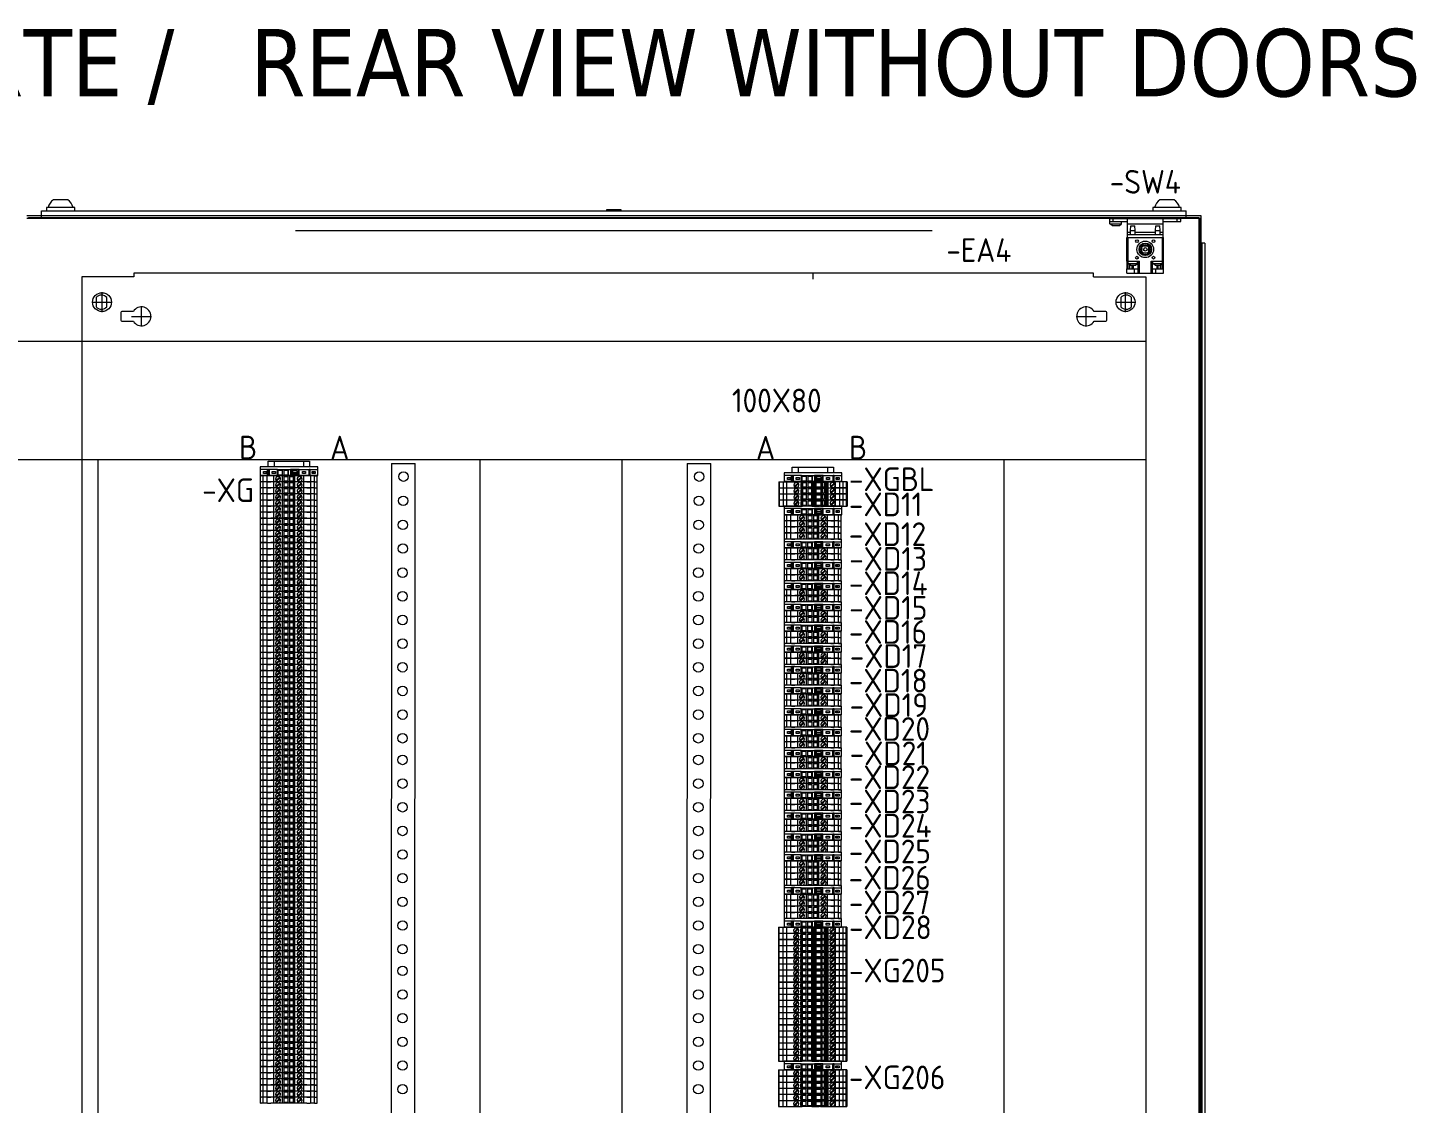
# Model space of a CAD drawing. Header units: millimetres. Extents: x 1880 to 4113, y 771 to 2990.
# Drawn here: x 2939 to 4113, y 2081 to 2990 of the extents above; entities that cross this region are included whole.
import ezdxf
from ezdxf.enums import TextEntityAlignment as Align

# ---------------------------------------------------------------- set-up
doc = ezdxf.new("R2010")
doc.units = ezdxf.units.MM
doc.layers.add('! NO PLOT !', color=7, linetype='Continuous', true_color=0xff75dd, plot=False)
doc.layers.add('000-PI-Oprema', color=30, linetype='Continuous', lineweight=5)
doc.layers.add('0_1', color=7, linetype='Continuous', lineweight=0)
for name, color, linetype in [('000-PI-ORMAR', 2, 'Continuous'), ('000-PI_TEXT', 7, 'Continuous'), ('002-PI-Kabelska kanalica', 150, 'Continuous'), ('004-PI-DIN Šina', 3, 'Continuous')]:
    doc.layers.add(name, color=color, linetype=linetype)
doc.styles.add('PI0', font='isocpeur.ttf', dxfattribs={"width": 0.9})
doc.styles.add('Tahoma', font='tahoma.ttf')

# ---------------------------------------------------------------- blocks, each defined once
blk = doc.blocks.new('montazna 2000x1000')
at = {"layer": '! NO PLOT !', "color": 0, "linetype": 'ByBlock', "lineweight": 0}
for p, q in [((8.6, 1868.5), (25.4, 1868.5)), ((12, 1872.5), (12, 1864.5)), ((17, 1860.1), (17, 1876.9)), ((21, 1864.5), (21, 1872.5)), ((873.6, 1868.5), (890.4, 1868.5)), ((878, 1872.5), (878, 1864.5)), ((882, 1860.1), (882, 1876.9)), ((887, 1864.5), (887, 1872.5)), ((32.8, 1859.7), (32.8, 1853.3)), ((43.5, 1860.7), (33.8, 1860.7)), ((41.9, 1856.5), (58.7, 1856.5)), ((50.3, 1848.1), (50.3, 1864.9)), ((840.3, 1856.5), (857.1, 1856.5)), ((848.7, 1848.1), (848.7, 1864.9)), ((865.2, 1860.7), (855.5, 1860.7)), ((866.2, 1853.3), (866.2, 1859.7)), ((33.8, 1852.3), (43.5, 1852.3)), ((855.5, 1852.3), (865.2, 1852.3)), ((32.8, 36.7), (32.8, 30.3)), ((43.5, 37.7), (33.8, 37.7)), ((50.3, 25.1), (50.3, 41.9)), ((848.7, 25.1), (848.7, 41.9)), ((865.2, 37.7), (855.5, 37.7)), ((866.2, 30.3), (866.2, 36.7)), ((12, 25.5), (12, 17.5)), ((17, 13.1), (17, 29.9)), ((21, 17.5), (21, 25.5)), ((33.8, 29.3), (43.5, 29.3)), ((41.9, 33.5), (58.7, 33.5)), ((840.3, 33.5), (857.1, 33.5)), ((855.5, 29.3), (865.2, 29.3)), ((878, 25.5), (878, 17.5)), ((882, 13.1), (882, 29.9)), ((887, 17.5), (887, 25.5)), ((8.6, 21.5), (25.4, 21.5)), ((873.6, 21.5), (890.4, 21.5))]:
    blk.add_line(p, q, dxfattribs=at)
for centre in [(17, 1868.5), (882, 1868.5), (17, 21.5), (882, 21.5)]:
    blk.add_circle(centre, 8, dxfattribs=at)
for centre, radius, start, end in [((16.5, 1868.5), 6, 41.4096, 138.5904), ((882.5, 1868.5), 6, 41.4096, 138.5904), ((16.5, 1868.5), 6, 221.4096, 318.5904), ((33.8, 1859.7), 1, 90, 180), ((50.3, 1856.5), 8, 211.6682, 148.3318), ((848.7, 1856.5), 8, 31.6682, 328.3318), ((865.2, 1859.7), 1, 0, 90), ((882.5, 1868.5), 6, 221.4096, 318.5904), ((33.8, 1853.3), 1, 180, 270), ((865.2, 1853.3), 1, 270, 0), ((33.8, 36.7), 1, 90, 180), ((50.3, 33.5), 8, 211.6682, 148.3318), ((848.7, 33.5), 8, 31.6682, 328.3318), ((865.2, 36.7), 1, 0, 90), ((16.5, 21.5), 6, 41.4096, 138.5904), ((33.8, 30.3), 1, 180, 270), ((865.2, 30.3), 1, 270, 0), ((882.5, 21.5), 6, 41.4096, 138.5904), ((16.5, 21.5), 6, 221.4096, 318.5904), ((882.5, 21.5), 6, 221.4096, 318.5904)]:
    blk.add_arc(centre, radius, start, end, dxfattribs=at)
at = {"layer": '000-PI-ORMAR', "color": 0, "linetype": 'ByBlock', "lineweight": 0}
for p, q in [((44, 1890), (0, 1890)), ((0, 1890), (0, 0)), ((44, 1893), (44, 1890)), ((855, 1893), (44, 1893)), ((855, 1890), (855, 1893)), ((855, 1890), (899, 1890)), ((899, 1890), (899, 0)), ((0, 0), (44, 0)), ((44, 0), (44, -3)), ((899, 0), (855, 0)), ((855, -3), (855, 0)), ((855, -3), (44, -3))]:
    blk.add_line(p, q, dxfattribs=at)
blk = doc.blocks.new('*U16')
at = {"layer": '002-PI-Kabelska kanalica', "color": 0, "linetype": 'ByBlock', "lineweight": 0}
for p, q in [((-20, 1331), (100, 1331)), ((-20, -100), (-20, 1331)), ((100, -100), (100, 1331)), ((-20, -100), (100, -100))]:
    blk.add_line(p, q, dxfattribs=at)
blk = doc.blocks.new('LL49 W 100-230V')
at = {"layer": '000-PI-Oprema', "color": 0, "linetype": 'ByBlock', "lineweight": 0, "ltscale": 0.25}
for p, q in [((45476.7, 36851.4), (46014.7, 36851.4)), ((46014.7, 36815.4), (45476.7, 36815.4))]:
    blk.add_line(p, q, dxfattribs=at)
blk = doc.blocks.new('*U17')
at = {"layer": '002-PI-Kabelska kanalica', "color": 0, "linetype": 'ByBlock', "lineweight": 0}
for p, q in [((-20, 1671), (80, 1671)), ((-20, -100), (-20, 1671)), ((80, -100), (80, 1671))]:
    blk.add_line(p, q, dxfattribs=at)
blk = doc.blocks.new('sklopka_vrata_8MF1000-2VL')
at = {"layer": '000-PI-Oprema', "color": 0, "linetype": 'ByBlock', "lineweight": 0}
for p, q in [((-30, 0), (30, 0)), ((-30, -4.5), (-30, 0)), ((-27, -2.5), (-27, 0)), ((-15, -16), (-15, 0)), ((15, -16), (15, 0)), ((27, -2.5), (27, 0)), ((30, -2.5), (30, 0)), ((-30, -2.5), (-27, -2.5)), ((-28.1, -5.75), (-30, -4.5)), ((-30, -4.5), (-20, -4.5)), ((-28.1, -5.75), (-21.9, -5.75)), ((-27, -2.5), (-15, -2.5)), ((-21.9, -5.75), (-20, -4.5)), ((-20, -4.5), (-20, -2.5)), ((-15, -4.5), (15, -4.5)), ((-15, -11.5), (-12.499996, -11.5)), ((-12.5, -10), (-12.2, -6)), ((-12.5, -10), (-8.5, -10)), ((-12.5, -13.499994), (-12.5, -10)), ((-12.2, -6), (-8.8, -6)), ((-8.5, -10), (-8.8, -6)), ((-8.5, -13.499994), (-8.5, -10)), ((-8.499996, -11.5), (8.500004, -11.5)), ((8.5, -10), (8.8, -6)), ((8.5, -10), (12.5, -10)), ((8.5, -13.499994), (8.5, -10)), ((8.8, -6), (12.2, -6)), ((12.5, -10), (12.2, -6)), ((12.5, -13.499994), (12.5, -10)), ((12.500004, -11.5), (15, -11.5)), ((15, -2.5), (30, -2.5)), ((-15.5, -16), (15.5, -16)), ((-15.5, -36), (-15.5, -16)), ((-15, -13.5), (15, -13.5)), ((-14.5, -38), (-14.5, -16)), ((-1.802776, -23), (1.802776, -23)), ((14.5, -38), (14.5, -16)), ((15.5, -36), (15.5, -16)), ((-3, -27.802775), (-3, -24.197225)), ((-1.802776, -29), (1.802776, -29)), ((3, -27.802775), (3, -24.197225)), ((-15.5, -36), (-5, -36)), ((-15.49, -42.49), (-8.99, -42.49)), ((-15.49, -45.99), (-15.49, -42.49)), ((-15.49, -45.99), (-8.99, -45.99)), ((-15.400001, -42.49), (-15.400001, -36)), ((-15.4, -46), (-15.4, -45.99)), ((-15.4, -46), (-5.999961, -46)), ((-12.6, -39.25), (-14.5, -38)), ((-14.5, -38), (-6.5, -38)), ((-14.400001, -42.49), (-14.400001, -38.065784)), ((-12.936492, -42.49), (-12.936492, -39.02862)), ((-12.6, -39.25), (-8.4, -39.25)), ((-11.000001, -42.49), (-11.000001, -39.249996)), ((-10.000001, -42.49), (-10.000001, -39.249996)), ((-8.99, -42.49), (-6.029656, -42.49)), ((-8.99, -45.99), (-8.99, -42.49)), ((-8.99, -45.99), (-6.000001, -45.99)), ((-8.4, -39.25), (-6.5, -38)), ((-6.5, -38), (-6.5, -36)), ((-6.029656, -42.5), (-6.029656, -42.49)), ((-6.029656, -42.5), (-6, -42.5)), ((-6, -46), (-6, -36)), ((-6, -46), (-5, -46)), ((-5, -46), (-5, -36)), ((-5, -46), (5, -46)), ((5, -36), (14.5, -36)), ((5, -46), (5, -36)), ((5, -46), (6, -46)), ((6, -46), (6, -36)), ((6, -42.5), (6.029654, -42.5)), ((6, -45.99), (15.49, -45.99)), ((6.00004, -46), (15.4, -46)), ((6.029654, -42.49), (15.49, -42.49)), ((6.029654, -42.5), (6.029654, -42.49)), ((6.5, -38), (6.5, -36)), ((8.4, -39.25), (6.5, -38)), ((6.5, -38), (14.5, -38)), ((8.4, -39.25), (12.6, -39.25)), ((8.85, -36), (13.15, -36)), ((8.99, -45.99), (8.99, -42.49)), ((10, -42.49), (10, -39.249996)), ((11, -42.49), (11, -39.249996)), ((12.6, -39.25), (14.5, -38)), ((12.936492, -42.49), (12.936492, -39.028624)), ((14.4, -42.49), (14.4, -38.065788)), ((14.5, -36), (15.5, -36)), ((15.4, -42.49), (15.4, -36)), ((15.4, -46), (15.4, -45.99)), ((15.49, -45.99), (15.49, -42.49))]:
    blk.add_line(p, q, dxfattribs=at)
for centre, radius in [((-7, -19), 1.15), ((0, -26), 7), ((0, -26), 5.3), ((0, -26), 5.1), ((0, -26), 4.8), ((0, -26), 4.679181), ((0, -26), 3.579607), ((7, -19), 1.15), ((-7, -33), 1.15), ((0, -26), 1.499969), ((7, -33), 1.15)]:
    blk.add_circle(centre, radius, dxfattribs=at)
for radius, start, end in [(3.5, 121.002719, 148.997284), (3.100426, 90, 104.622596), (3.100426, 75.377404, 90), (3.5, 31.002716, 58.997281), (3.100426, 165.377152, 194.622848), (3.5, 211.002716, 238.997281), (3.100426, 255.377156, 284.622844), (3.5, 301.002719, 328.997284), (3.100426, 345.377406, 14.622594)]:
    blk.add_arc((0, -26), radius, start, end, dxfattribs=at)
blk = doc.blocks.new('*U32')
at = {"color": 0, "linetype": 'ByBlock', "lineweight": 0, "ltscale": 0.25}
blk.add_lwpolyline([(-24.3, 0), (-24.3, -7.3), (24.3, -7.3), (24.3, 0), (-24.3, 0)], dxfattribs=at)
at = {"layer": '000-PI-Oprema', "color": 0, "linetype": 'ByBlock', "lineweight": 0}
for p, q in [((24.3, 0), (-24.3, 0)), ((24.3, -7.3), (24.3, 0)), ((-24.3, 0), (-24.3, -7.3)), ((-18, -2.2), (-24.3, -2.2)), ((-21.4, -5.6), (-21.4, -3.9)), ((-21.4, -3.9), (-18.5, -3.9)), ((-18.5, -5.6), (-21.4, -5.6)), ((-19, -4.6), (-19.1, -4.6)), ((-19.1, -5), (-19.1, -4.6)), ((-19, -5), (-19.1, -5)), ((-19, -4.6), (-19, -5)), ((-19, -4.6), (-18.5, -4.6)), ((-19, -5), (-18.5, -5)), ((-18.5, -3.9), (-18.5, -4.6)), ((-18.5, -4.6), (-18.5, -5)), ((-18.5, -5), (-18.5, -5.6)), ((-18, -7.3), (-18, -2.2)), ((-17.1, -2.2), (-18, -2.2)), ((-17.1, -7.3), (-18, -7.3)), ((-17.1, -7.3), (-17.1, -2.2)), ((-17, -2.2), (-17.1, -2.2)), ((-17, -7.3), (-17.1, -7.3)), ((-17, -2.2), (-17, -7.3)), ((-16.7, -2.2), (-17, -2.2)), ((-16.7, -7.3), (-17, -7.3)), ((-16.7, -2.2), (-16.7, -7.3)), ((-9.7, -2.2), (-16.7, -2.2)), ((-14.1, -3.9), (-11.4, -3.9)), ((-14.1, -5.6), (-14.1, -3.9)), ((-11.4, -5.6), (-14.1, -5.6)), ((-11.4, -3.9), (-11.4, -5.6)), ((-9.7, -2.2), (-9, -2.2)), ((-9.7, -7.3), (-9.7, -2.2)), ((-9.7, -7.3), (-9, -7.3)), ((-9, -2.8), (-9, -2.2)), ((-9, -2.2), (-1, -2.2)), ((-9, -6.8), (-9, -2.8)), ((-9, -2.8), (-5.8, -2.8)), ((-5.8, -6.8), (-9, -6.8)), ((-9, -7.3), (-9, -6.8)), ((-5.8, -2.8), (-5.8, -6.8)), ((-4.1, -2.8), (-1, -2.8)), ((-4.1, -6.8), (-4.1, -2.8)), ((-1, -6.8), (-4.1, -6.8)), ((-1, -2.2), (-1, -2.8)), ((-1, -2.2), (-0.3, -2.2)), ((-1, -2.8), (-1, -6.8)), ((-1, -6.8), (-1, -7.3)), ((-0.3, -2.2), (1.4, -2.2)), ((-0.3, -7.3), (-0.3, -2.2)), ((2.3, -2.2), (1.4, -2.2)), ((1.4, -2.2), (1.4, -7.3)), ((7.7, -2.2), (2.3, -2.2)), ((2.3, -2.2), (2.3, -7.3)), ((3.2, -3), (6.7, -3)), ((3.2, -4.6), (3.2, -3)), ((3.2, -4.6), (6.7, -4.6)), ((3.2, -5), (3.2, -4.6)), ((3.2, -5), (6.7, -5)), ((3.2, -6.5), (3.2, -5)), ((6.7, -6.5), (3.2, -6.5)), ((6.7, -3), (6.7, -4.6)), ((6.7, -4.6), (6.7, -5)), ((6.7, -5), (6.7, -6.5)), ((7.7, -2.2), (7.7, -7.3)), ((8.5, -2.2), (7.7, -2.2)), ((8.5, -7.3), (8.5, -2.2)), ((8.5, -2.2), (16.7, -2.2)), ((11.4, -3.9), (14.1, -3.9)), ((11.4, -5.6), (11.4, -3.9)), ((14.1, -5.6), (11.4, -5.6)), ((14.1, -3.9), (14.1, -5.6)), ((16.7, -2.2), (16.7, -7.3)), ((16.7, -2.2), (17, -2.2)), ((17, -7.3), (17, -2.2)), ((17, -2.2), (17.1, -2.2)), ((18, -2.2), (17.1, -2.2)), ((17.1, -7.3), (17.1, -2.2)), ((18, -2.2), (24.3, -2.2)), ((18, -7.3), (18, -2.2)), ((19.5, -4.6), (19.5, -3.9)), ((19.5, -3.9), (22.2, -3.9)), ((19.5, -5), (19.5, -4.6)), ((19.5, -4.6), (19.9, -4.6)), ((19.5, -5), (19.9, -5)), ((19.5, -5.6), (19.5, -5)), ((22.2, -5.6), (19.5, -5.6)), ((19.9, -4.6), (19.9, -5)), ((20.6, -4.6), (19.9, -4.6)), ((20.6, -5), (19.9, -5)), ((20.6, -4.6), (20.6, -5)), ((22.2, -3.9), (22.2, -5.6))]:
    blk.add_line(p, q, dxfattribs=at)
at = {"layer": '000-PI-Oprema', "color": 0, "linetype": 'ByBlock', "lineweight": 0, "ltscale": 0.25}
blk.add_line((24.3, -7.3), (-24.3, -7.3), dxfattribs=at)
blk = doc.blocks.new('UT 2.5 - 3044076')
at = {"layer": '000-PI-ORMAR', "color": 0, "linetype": 'ByBlock', "lineweight": 0}
for p, q in [((51211.6, 37560.6), (51211.6, 37562.8)), ((51211.6, 37562.8), (51211.6, 37562.8)), ((51216.7, 37562.8), (51211.6, 37562.8)), ((51211.6, 37560.6), (51211.6, 37559)), ((51211.6, 37560.6), (51211.6, 37560.6)), ((51216.7, 37560.6), (51211.6, 37560.6)), ((51211.6, 37559), (51211.6, 37556.9)), ((51216.7, 37562.8), (51216.7, 37562.8)), ((51216.7, 37560.6), (51216.7, 37562.8)), ((51216.7, 37560.6), (51216.7, 37560.6)), ((51216.7, 37560.6), (51216.7, 37559)), ((51216.7, 37559), (51216.7, 37556.9)), ((51211.6, 37558.6), (51211.6, 37558.6)), ((51216.7, 37557.3), (51211.6, 37557.3)), ((51211.6, 37556.9), (51211.6, 37556.5)), ((51211.6, 37556.5), (51211.6, 37554)), ((51211.6, 37556.3), (51211.6, 37556.3)), ((51211.6, 37554), (51211.6, 37551.4)), ((51211.6, 37553.7), (51211.6, 37553.7)), ((51211.6, 37551.4), (51211.6, 37544)), ((51216.7, 37551.4), (51211.6, 37551.4)), ((51211.6, 37548.6), (51211.6, 37548.6)), ((51212.7, 37549.2), (51212.7, 37549.2)), ((51212.7, 37549.2), (51215.7, 37546.2)), ((51216.2, 37546.7), (51213.2, 37549.7)), ((51213.2, 37549.7), (51213.2, 37549.7)), ((51216.4, 37549), (51216.4, 37549)), ((51216.4, 37546.9), (51216.4, 37549)), ((51216.7, 37558.6), (51216.7, 37558.6)), ((51216.7, 37556.5), (51216.7, 37556.9)), ((51216.7, 37554), (51216.7, 37556.5)), ((51216.7, 37556.3), (51216.7, 37556.3)), ((51216.7, 37554.8), (51216.7, 37554.8)), ((51216.7, 37554), (51216.7, 37551.4)), ((51216.7, 37553.7), (51216.7, 37553.7)), ((51216.7, 37551.4), (51216.7, 37544)), ((51216.7, 37548.6), (51216.7, 37548.6)), ((51211.6, 37544), (51211.6, 37542.8)), ((51216.7, 37544), (51211.6, 37544)), ((51211.6, 37542.8), (51211.6, 37534.8)), ((51211.6, 37542.8), (51211.6, 37542.8)), ((51216.7, 37542.8), (51211.6, 37542.8)), ((51212.2, 37539.7), (51212.2, 37542.8)), ((51212.2, 37542.8), (51212.2, 37542.8)), ((51216.2, 37539.7), (51212.2, 37539.7)), ((51212.2, 37539.7), (51212.2, 37539.7)), ((51212.2, 37534.8), (51212.2, 37538)), ((51212.2, 37538), (51216.2, 37538)), ((51212.2, 37538), (51212.2, 37538)), ((51213.2, 37544), (51213.2, 37544)), ((51215.8, 37544), (51213.2, 37544)), ((51215.7, 37546.2), (51215.7, 37546.2)), ((51215.8, 37544), (51215.8, 37544)), ((51216.2, 37546.7), (51216.2, 37546.7)), ((51216.2, 37542.8), (51216.2, 37539.7)), ((51216.2, 37542.8), (51216.2, 37542.8)), ((51216.2, 37539.7), (51216.2, 37539.7)), ((51216.2, 37538), (51216.2, 37534.8)), ((51216.2, 37538), (51216.2, 37538)), ((51216.4, 37546.9), (51216.4, 37546.9)), ((51216.7, 37544), (51216.7, 37542.8)), ((51216.7, 37542.8), (51216.7, 37542.8)), ((51216.7, 37542.8), (51216.7, 37534.8)), ((51211.6, 37534.8), (51211.6, 37533.6)), ((51211.6, 37534.8), (51211.6, 37534.8)), ((51216.7, 37534.8), (51211.6, 37534.8)), ((51211.6, 37533.6), (51211.6, 37526.2)), ((51216.7, 37533.6), (51211.6, 37533.6)), ((51211.6, 37526.2), (51211.6, 37523.7)), ((51216.7, 37526.2), (51211.6, 37526.2)), ((51212.2, 37534.8), (51212.2, 37534.8)), ((51212.7, 37531), (51212.7, 37531)), ((51212.7, 37531), (51215.7, 37527.9)), ((51215.8, 37533.6), (51213.2, 37533.6)), ((51213.2, 37533.6), (51213.2, 37533.6)), ((51216.2, 37528.4), (51213.2, 37531.5)), ((51213.2, 37531.5), (51213.2, 37531.5)), ((51215.7, 37527.9), (51215.7, 37527.9)), ((51215.8, 37533.6), (51215.8, 37533.6)), ((51216.2, 37534.8), (51216.2, 37534.8)), ((51216.2, 37528.4), (51216.2, 37528.4)), ((51216.4, 37530.8), (51216.4, 37530.8)), ((51216.4, 37528.6), (51216.4, 37530.8)), ((51216.4, 37528.6), (51216.4, 37528.6)), ((51216.7, 37534.8), (51216.7, 37534.8)), ((51216.7, 37534.8), (51216.7, 37533.6)), ((51216.7, 37533.6), (51216.7, 37526.2)), ((51216.7, 37526.2), (51216.7, 37523.7)), ((51211.6, 37523.7), (51211.6, 37521.1)), ((51211.6, 37522.5), (51211.6, 37522.5)), ((51211.6, 37521.6), (51211.6, 37521.6)), ((51211.6, 37521.1), (51211.6, 37520.8)), ((51211.6, 37520.8), (51211.6, 37518.6)), ((51216.7, 37520.4), (51211.6, 37520.4)), ((51211.6, 37519.1), (51211.6, 37519.1)), ((51211.6, 37518.6), (51211.6, 37517)), ((51211.6, 37517), (51211.6, 37515.8)), ((51211.6, 37517), (51211.6, 37517)), ((51216.7, 37517), (51211.6, 37517)), ((51211.6, 37515.8), (51211.6, 37515.5)), ((51211.6, 37515.8), (51211.6, 37515.8)), ((51211.6, 37514.8), (51211.6, 37515.5)), ((51211.6, 37514.8), (51211.6, 37514.8)), ((51216.7, 37514.8), (51211.6, 37514.8)), ((51216.7, 37521.1), (51216.7, 37523.7)), ((51216.7, 37522.8), (51216.7, 37522.8)), ((51216.7, 37522.5), (51216.7, 37522.5)), ((51216.7, 37521.6), (51216.7, 37521.6)), ((51216.7, 37520.8), (51216.7, 37521.1)), ((51216.7, 37520.8), (51216.7, 37518.6)), ((51216.7, 37519.1), (51216.7, 37519.1)), ((51216.7, 37518.6), (51216.7, 37517)), ((51216.7, 37517), (51216.7, 37517)), ((51216.7, 37517), (51216.7, 37515.8)), ((51216.7, 37516.3), (51216.7, 37516.3)), ((51216.7, 37515.8), (51216.7, 37515.8)), ((51216.7, 37515.8), (51216.7, 37515.5)), ((51216.7, 37514.8), (51216.7, 37515.5)), ((51216.7, 37514.8), (51216.7, 37514.8))]:
    blk.add_line(p, q, dxfattribs=at)
for centre, start, end in [((51214.5, 37547.9), 90, 270), ((51214.5, 37547.9), 29.1246, 90), ((51214.5, 37547.9), 270, 330.8754), ((51214.5, 37529.7), 90, 270), ((51214.5, 37529.7), 29.1246, 90), ((51214.5, 37529.7), 270, 330.8754)]:
    blk.add_arc(centre, 2.17, start, end, dxfattribs=at)
blk = doc.blocks.new('UT 2.5 MT - 3046362')
at = {"layer": '000-PI-Oprema', "color": 0, "linetype": 'ByBlock', "lineweight": 0}
for p, q in [((53710, 41740.1), (53710, 41729.7)), ((53710, 41740.1), (53715.1, 41740.1)), ((53715.1, 41739.5), (53710, 41739.5)), ((53710, 41736.5), (53715.1, 41736.5)), ((53715.1, 41717.7), (53715.1, 41740.1)), ((53710, 41733.5), (53715.1, 41733.5)), ((53710, 41730), (53715.1, 41730)), ((53710, 41711.5), (53710, 41729.7)), ((53711.1, 41729.1), (53711.1, 41729.1)), ((53711.1, 41729.1), (53714.1, 41726)), ((53711.6, 41729.6), (53711.6, 41729.6)), ((53714.6, 41726.5), (53711.6, 41729.6)), ((53714.1, 41726), (53714.1, 41726)), ((53714.6, 41726.5), (53714.6, 41726.5)), ((53714.8, 41728.9), (53714.8, 41728.9)), ((53714.8, 41726.8), (53714.8, 41728.9)), ((53714.8, 41726.8), (53714.8, 41726.8)), ((53710, 41723.9), (53715.1, 41723.9)), ((53710, 41723.8), (53710, 41723.8)), ((53715.1, 41723.8), (53710, 41723.8)), ((53715.1, 41723.4), (53710, 41723.4)), ((53710, 41722.8), (53715.1, 41722.8)), ((53710, 41721.1), (53710, 41721.1)), ((53710, 41716.1), (53710, 41716.1)), ((53710.1, 41718.4), (53710.1, 41721.8)), ((53710.1, 41721.8), (53710.1, 41721.8)), ((53710.1, 41721.8), (53715, 41721.8)), ((53715, 41718.4), (53710.1, 41718.4)), ((53710.1, 41718.2), (53710.1, 41718.4)), ((53710.1, 41718.2), (53710.8, 41718.2)), ((53710.7, 41720.8), (53710.7, 41719.4)), ((53710.7, 41720.8), (53714.3, 41720.8)), ((53710.7, 41719.4), (53710.7, 41719.2)), ((53710.8, 41719.2), (53710.7, 41719.2)), ((53710.8, 41721.8), (53710.8, 41722.6)), ((53710.8, 41722.6), (53714.3, 41722.6)), ((53710.8, 41722.6), (53710.8, 41722.6)), ((53714.3, 41719.2), (53710.8, 41719.2)), ((53710.8, 41711.8), (53710.8, 41718.2)), ((53714.3, 41718.2), (53710.8, 41718.2)), ((53710.8, 41712.8), (53710.8, 41713.8)), ((53710.8, 41713.8), (53710.8, 41713.8)), ((53710.8, 41713.7), (53714.3, 41713.7)), ((53710.8, 41712.6), (53710.8, 41712.8)), ((53710.8, 41712.8), (53714.3, 41712.8)), ((53710.8, 41712.6), (53710.8, 41712.6)), ((53710.8, 41712.6), (53714.3, 41712.6)), ((53711.6, 41723.9), (53714.2, 41723.9)), ((53711.6, 41723.9), (53711.6, 41723.9)), ((53714.2, 41723.9), (53714.2, 41723.9)), ((53714.3, 41721.8), (53714.3, 41722.6)), ((53714.3, 41722.6), (53714.3, 41722.6)), ((53714.3, 41719.2), (53714.3, 41720.8)), ((53714.3, 41711.8), (53714.3, 41718.2)), ((53715, 41718.2), (53714.3, 41718.2)), ((53714.3, 41717.7), (53715.1, 41717.7)), ((53715.1, 41716.6), (53714.3, 41716.6)), ((53714.3, 41712.8), (53714.3, 41713.8)), ((53714.3, 41713.8), (53714.3, 41713.8)), ((53714.3, 41712.6), (53714.3, 41712.8)), ((53714.3, 41712.6), (53714.3, 41712.6)), ((53715, 41718.4), (53715, 41721.8)), ((53715, 41721.8), (53715, 41721.8)), ((53715, 41718.2), (53715, 41718.4)), ((53715.1, 41723.8), (53715.1, 41723.8)), ((53715.1, 41721.1), (53715.1, 41721.1)), ((53715.1, 41717.7), (53715.1, 41716.6)), ((53715.1, 41717.7), (53715.1, 41717.7)), ((53715.1, 41717.7), (53715.1, 41717.7)), ((53715.1, 41716.6), (53715.1, 41716.6)), ((53715.1, 41711.5), (53715.1, 41716.6)), ((53715.1, 41716.1), (53715.1, 41716.1)), ((53710, 41710.3), (53710, 41711.5)), ((53715.1, 41711.5), (53710, 41711.5)), ((53710, 41710.3), (53710, 41702.3)), ((53710, 41710.3), (53710, 41710.3)), ((53715.1, 41710.3), (53710, 41710.3)), ((53710, 41701.1), (53710, 41702.3)), ((53710, 41702.3), (53710, 41702.3)), ((53710, 41702.3), (53715.1, 41702.3)), ((53710, 41682.3), (53710, 41701.1)), ((53710, 41701.1), (53715.1, 41701.1)), ((53710.6, 41710.3), (53710.6, 41710.3)), ((53710.6, 41707.1), (53710.6, 41710.3)), ((53710.6, 41707.1), (53710.6, 41707.1)), ((53714.6, 41707.1), (53710.6, 41707.1)), ((53710.6, 41702.3), (53710.6, 41705.4)), ((53710.6, 41705.4), (53710.6, 41705.4)), ((53710.6, 41705.4), (53714.6, 41705.4)), ((53710.6, 41702.3), (53710.6, 41702.3)), ((53710.8, 41711.8), (53714.3, 41711.8)), ((53710.8, 41711.8), (53710.8, 41711.8)), ((53714.3, 41711.8), (53710.8, 41711.8)), ((53711.6, 41701.1), (53711.6, 41701.1)), ((53714.2, 41701.1), (53711.6, 41701.1)), ((53714.2, 41701.1), (53714.2, 41701.1)), ((53714.3, 41711.8), (53714.3, 41711.8)), ((53714.6, 41710.3), (53714.6, 41710.3)), ((53714.6, 41710.3), (53714.6, 41707.1)), ((53714.6, 41707.1), (53714.6, 41707.1)), ((53714.6, 41705.4), (53714.6, 41705.4)), ((53714.6, 41705.4), (53714.6, 41702.3)), ((53714.6, 41702.3), (53714.6, 41702.3)), ((53715.1, 41710.3), (53715.1, 41711.5)), ((53715.1, 41710.3), (53715.1, 41710.3)), ((53715.1, 41710.3), (53715.1, 41702.3)), ((53715.1, 41702.3), (53715.1, 41702.3)), ((53715.1, 41701.1), (53715.1, 41702.3)), ((53715.1, 41682.3), (53715.1, 41701.1)), ((53711.1, 41698.4), (53714.1, 41695.4)), ((53714.6, 41695.9), (53711.6, 41698.9)), ((53714.8, 41698.2), (53714.8, 41696.1)), ((53714.8, 41698.2), (53714.8, 41698.2)), ((53714.8, 41696.1), (53714.8, 41696.1)), ((53710, 41688.9), (53715.1, 41688.9)), ((53710, 41685.9), (53715.1, 41685.9)), ((53710, 41682.3), (53710, 41683)), ((53715.1, 41682.8), (53710, 41682.8)), ((53710, 41682.3), (53715.1, 41682.3))]:
    blk.add_line(p, q, dxfattribs=at)
for centre, radius, start, end in [((53712.9, 41727.8), 2.17, 120.4503, 270), ((53712.9, 41727.8), 2.17, 270, 330.8754), ((53712.9, 41727.8), 2.17, 29.1246, 59.5497), ((53712.9, 41697.2), 2.18, 90, 270), ((53712.9, 41697.2), 2.18, 29.1246, 90), ((53712.9, 41697.2), 2.18, 270, 330.8754)]:
    blk.add_arc(centre, radius, start, end, dxfattribs=at)
for start_param, end_param in [(-1.570796, -1.039338), (-2.102255, -1.570796)]:
    blk.add_ellipse((53712.9, 41727.8), major_axis=(-2.18, 0), ratio=1, start_param=start_param, end_param=end_param, dxfattribs=at)

msp = doc.modelspace()

# ---------------------------------------------------------------- linework, layer by layer
at = {"layer": '! NO PLOT !', "color": 0, "linetype": 'ByBlock', "lineweight": 0, "ltscale": 0.25}
msp.add_line((3602.822, 2782.12), (3602.822, 2777.12), dxfattribs=at)
at = {"color": 0, "linetype": 'ByBlock', "lineweight": 0}
for points in [[(3142.572, 2618.313), (3142.572, 2623.313), (3177.572, 2623.313), (3177.572, 2618.313)], [(3142.572, 2618.313), (3142.572, 2623.313), (3177.572, 2623.313), (3177.572, 2618.313)], [(3147.572, 2623.313), (3147.572, 2618.313)], [(3147.572, 2623.313), (3147.572, 2618.313)], [(3172.572, 2623.313), (3172.572, 2618.313)], [(3172.572, 2623.313), (3172.572, 2618.313)], [(3585.383, 2613.239), (3585.383, 2618.239), (3620.383, 2618.239), (3620.383, 2613.239)], [(3585.383, 2613.239), (3585.383, 2618.239), (3620.383, 2618.239), (3620.383, 2613.239)], [(3585.383, 2613.239), (3585.383, 2618.239), (3620.383, 2618.239), (3620.383, 2613.239)], [(3590.383, 2618.239), (3590.383, 2613.239)], [(3590.383, 2618.239), (3590.383, 2613.239)], [(3590.383, 2618.239), (3590.383, 2613.239)], [(3615.383, 2618.239), (3615.383, 2613.239)], [(3615.383, 2618.239), (3615.383, 2613.239)], [(3615.383, 2618.239), (3615.383, 2613.239)]]:
    msp.add_lwpolyline(points, dxfattribs=at)
at = {"layer": '000-PI-ORMAR', "color": 0, "linetype": 'ByBlock', "lineweight": 0}
for p, q in [((2973.197, 2844.22), (2961.197, 2844.22)), ((3908.197, 2844.22), (3896.197, 2844.22)), ((2938.697, 2830.72), (2950.947, 2830.72)), ((3434.972, 2828.22), (2938.697, 2828.22)), ((2940.197, 2828.22), (2940.197, 2829.22)), ((2940.197, 2829.22), (2950.947, 2829.22)), ((2950.947, 2828.22), (2950.947, 2834.72)), ((2950.947, 2834.72), (3918.447, 2834.72)), ((2950.947, 2830.72), (3437.347, 2830.72)), ((2950.947, 2829.22), (3434.972, 2829.22)), ((2979.197, 2837.62), (2955.197, 2837.62)), ((2955.197, 2837.62), (2955.197, 2834.72)), ((2979.197, 2834.72), (2979.197, 2837.62)), ((3428.597, 2835.72), (3428.597, 2834.72)), ((3440.797, 2835.72), (3428.597, 2835.72)), ((3434.972, 2829.22), (3918.447, 2829.22)), ((3930.509, 2828.22), (3434.972, 2828.22)), ((3437.347, 2830.72), (3918.447, 2830.72)), ((3440.797, 2834.72), (3440.797, 2835.72)), ((3914.197, 2837.62), (3890.197, 2837.62)), ((3890.197, 2837.62), (3890.197, 2834.72)), ((3914.197, 2834.72), (3914.197, 2837.62)), ((3918.447, 2828.22), (3918.447, 2834.72)), ((3918.447, 2830.72), (3930.697, 2830.72)), ((3918.447, 2829.22), (3929.197, 2829.22)), ((3929.197, 2829.22), (3929.197, 2828.22)), ((3929.197, 2828.22), (3929.197, 843.72)), ((3930.509, 843.72), (3930.509, 2828.22)), ((3930.697, 2830.72), (3930.697, 2807.582)), ((3931.478, 2807.521), (3930.509, 2807.35)), ((3930.697, 2807.582), (3930.697, 856.72)), ((3934.197, 2807.521), (3931.478, 2807.521)), ((3931.478, 2807.521), (3931.478, 856.521)), ((3934.197, 2807.521), (3934.197, 856.521))]:
    msp.add_line(p, q, dxfattribs=at)
for centre, start, end in [((2967.592, 2835.025), 124.82083, 166.605416), ((2966.802, 2835.025), 13.394584, 55.17917), ((3902.592, 2835.025), 124.82083, 166.605416), ((3901.802, 2835.025), 13.394584, 55.17917)]:
    msp.add_arc(centre, 11.2, start, end, dxfattribs=at)
at = {"layer": '004-PI-DIN Šina', "color": 0, "linetype": 'ByBlock', "lineweight": 0}
for p, q in [((3246.712, 2621.134), (3246.198, 1193.72)), ((3246.712, 2621.134), (3266.712, 2621.134)), ((3266.198, 1193.72), (3266.712, 2621.134)), ((3496.64, 2621.134), (3496.126, 1193.72)), ((3496.64, 2621.134), (3516.64, 2621.134)), ((3516.126, 1193.72), (3516.64, 2621.134))]:
    msp.add_line(p, q, dxfattribs=at)
at = {"layer": '004-PI-DIN Šina', "color": 0, "linetype": 'ByBlock', "lineweight": 0, "ltscale": 0.01}
for centre in [(3256.969, 2610.162), (3256.969, 2610.162), (3506.897, 2610.162), (3506.897, 2610.162), (3256.712, 2589.763), (3256.712, 2589.763), (3256.712, 2589.763), (3506.64, 2589.763), (3506.64, 2589.763), (3506.64, 2589.763), (3256.455, 2569.363), (3506.383, 2569.363), (3256.455, 2549.363), (3506.383, 2549.363), (3256.198, 2528.963), (3506.126, 2528.963), (3256.198, 2508.963), (3506.126, 2508.963), (3256.198, 2488.963), (3506.126, 2488.963), (3256.198, 2468.963), (3506.126, 2468.963), (3256.198, 2448.963), (3506.126, 2448.963), (3256.198, 2428.963), (3506.126, 2428.963), (3256.198, 2408.963), (3506.126, 2408.963), (3256.198, 2388.963), (3506.126, 2388.963), (3256.198, 2370.669), (3506.126, 2370.669), (3256.198, 2350.669), (3256.198, 2350.669), (3506.126, 2350.669), (3506.126, 2350.669), (3256.198, 2330.669), (3506.126, 2330.669), (3256.198, 2310.669), (3506.126, 2310.669), (3256.198, 2290.669), (3506.126, 2290.669), (3256.198, 2270.669), (3506.126, 2270.669), (3256.198, 2250.669), (3506.126, 2250.669), (3256.198, 2230.669), (3506.126, 2230.669), (3256.198, 2210.669), (3506.126, 2210.669), (3256.198, 2192.375), (3506.126, 2192.375), (3256.198, 2172.375), (3256.198, 2172.375), (3506.126, 2172.375), (3506.126, 2172.375), (3256.198, 2152.375), (3506.126, 2152.375), (3256.198, 2132.375), (3506.126, 2132.375), (3256.198, 2112.375), (3506.126, 2112.375), (3256.198, 2092.375), (3506.126, 2092.375)]:
    msp.add_circle(centre, 4, dxfattribs=at)

# ---------------------------------------------------------------- block references
at = {"color": 0, "linetype": 'ByBlock', "lineweight": 0}
msp.add_blockref('montazna 2000x1000', (2985.197, 889.12), dxfattribs=at)
at = {"color": 0, "linetype": 'ByBlock', "lineweight": 0, "ltscale": 0.25, "rotation": 270}
for name, p in [('UT 2.5 - 3044076', (-34378.752, 53822.525)), ('UT 2.5 - 3044076', (-34378.752, 53817.375)), ('UT 2.5 MT - 3046362', (-38108.203, 56315.852)), ('UT 2.5 - 3044076', (-34378.752, 53812.225)), ('UT 2.5 - 3044076', (-34378.752, 53807.075)), ('UT 2.5 MT - 3046362', (-38108.203, 56310.702)), ('UT 2.5 MT - 3046362', (-38108.203, 56305.552)), ('UT 2.5 - 3044076', (-34378.752, 53801.925)), ('UT 2.5 - 3044076', (-34378.752, 53796.775)), ('UT 2.5 MT - 3046362', (-38108.203, 56300.402)), ('UT 2.5 - 3044076', (-34378.752, 53791.625)), ('UT 2.5 - 3044076', (-34378.752, 53786.475)), ('UT 2.5 - 3044076', (-34378.752, 53781.325)), ('UT 2.5 - 3044076', (-33936.002, 53789.5)), ('UT 2.5 - 3044076', (-33936.002, 53784.35)), ('UT 2.5 - 3044076', (-34378.752, 53776.175)), ('UT 2.5 - 3044076', (-34378.752, 53771.025)), ('UT 2.5 - 3044076', (-33936.002, 53779.2)), ('UT 2.5 - 3044076', (-33936.002, 53774.05)), ('UT 2.5 - 3044076', (-34378.752, 53765.875)), ('UT 2.5 - 3044076', (-34378.752, 53760.725)), ('UT 2.5 - 3044076', (-33936.002, 53761.55)), ('UT 2.5 - 3044076', (-34378.752, 53755.575)), ('UT 2.5 - 3044076', (-34378.752, 53750.425)), ('UT 2.5 - 3044076', (-33936.002, 53756.4)), ('UT 2.5 - 3044076', (-34378.752, 53745.275)), ('UT 2.5 - 3044076', (-34378.752, 53740.125)), ('UT 2.5 - 3044076', (-34378.752, 53734.975)), ('UT 2.5 - 3044076', (-33936.002, 53743.9)), ('UT 2.5 - 3044076', (-33936.002, 53738.75)), ('UT 2.5 - 3044076', (-34378.752, 53729.825)), ('UT 2.5 - 3044076', (-34378.752, 53724.675)), ('UT 2.5 - 3044076', (-33936.002, 53726.25)), ('UT 2.5 - 3044076', (-34378.752, 53719.525)), ('UT 2.5 - 3044076', (-34378.752, 53714.375)), ('UT 2.5 - 3044076', (-33936.002, 53721.1)), ('UT 2.5 - 3044076', (-34378.752, 53709.225)), ('UT 2.5 - 3044076', (-34378.752, 53704.075)), ('UT 2.5 - 3044076', (-33936.002, 53708.6)), ('UT 2.5 - 3044076', (-33936.002, 53703.45)), ('UT 2.5 - 3044076', (-34378.752, 53698.925)), ('UT 2.5 - 3044076', (-34378.752, 53693.775)), ('UT 2.5 - 3044076', (-34378.752, 53688.625)), ('UT 2.5 - 3044076', (-33936.002, 53690.95)), ('UT 2.5 - 3044076', (-34378.752, 53683.475)), ('UT 2.5 - 3044076', (-34378.752, 53678.325)), ('UT 2.5 - 3044076', (-33936.002, 53685.8)), ('UT 2.5 - 3044076', (-34378.752, 53673.175)), ('UT 2.5 - 3044076', (-34378.752, 53668.025)), ('UT 2.5 - 3044076', (-33936.002, 53673.3)), ('UT 2.5 - 3044076', (-33936.002, 53668.15)), ('UT 2.5 - 3044076', (-34378.752, 53662.875)), ('UT 2.5 - 3044076', (-34378.752, 53657.725)), ('UT 2.5 - 3044076', (-34378.752, 53652.575)), ('UT 2.5 - 3044076', (-33936.002, 53655.65)), ('UT 2.5 - 3044076', (-34378.752, 53647.425)), ('UT 2.5 - 3044076', (-34378.752, 53642.275)), ('UT 2.5 - 3044076', (-33936.002, 53650.5)), ('UT 2.5 - 3044076', (-34378.752, 53637.125)), ('UT 2.5 - 3044076', (-34378.752, 53631.975)), ('UT 2.5 - 3044076', (-33936.002, 53638)), ('UT 2.5 - 3044076', (-33936.002, 53632.85)), ('UT 2.5 - 3044076', (-34378.752, 53626.825)), ('UT 2.5 - 3044076', (-34378.752, 53621.675)), ('UT 2.5 - 3044076', (-33936.002, 53620.35)), ('UT 2.5 - 3044076', (-34378.752, 53616.525)), ('UT 2.5 - 3044076', (-34378.752, 53611.375)), ('UT 2.5 - 3044076', (-34378.752, 53606.225)), ('UT 2.5 - 3044076', (-33936.002, 53615.2)), ('UT 2.5 - 3044076', (-34378.752, 53601.075)), ('UT 2.5 - 3044076', (-34378.752, 53595.925)), ('UT 2.5 - 3044076', (-33936.002, 53602.7)), ('UT 2.5 - 3044076', (-33936.002, 53597.55)), ('UT 2.5 - 3044076', (-34378.752, 53590.775)), ('UT 2.5 - 3044076', (-34378.752, 53585.625)), ('UT 2.5 - 3044076', (-33936.002, 53585.05)), ('UT 2.5 - 3044076', (-34378.752, 53580.475)), ('UT 2.5 - 3044076', (-34378.752, 53575.325)), ('UT 2.5 - 3044076', (-34378.752, 53570.175)), ('UT 2.5 - 3044076', (-33936.002, 53579.9)), ('UT 2.5 - 3044076', (-34378.752, 53565.025)), ('UT 2.5 - 3044076', (-34378.752, 53559.875)), ('UT 2.5 - 3044076', (-33936.002, 53567.4)), ('UT 2.5 - 3044076', (-33936.002, 53562.25)), ('UT 2.5 - 3044076', (-34378.752, 53554.725)), ('UT 2.5 - 3044076', (-34378.752, 53549.575)), ('UT 2.5 - 3044076', (-33936.002, 53549.75)), ('UT 2.5 - 3044076', (-34378.752, 53544.425)), ('UT 2.5 - 3044076', (-34378.752, 53539.275)), ('UT 2.5 - 3044076', (-33936.002, 53544.6)), ('UT 2.5 - 3044076', (-34378.752, 53534.125)), ('UT 2.5 - 3044076', (-34378.752, 53528.975)), ('UT 2.5 - 3044076', (-34378.752, 53523.825)), ('UT 2.5 - 3044076', (-33936.002, 53532.1)), ('UT 2.5 - 3044076', (-33936.002, 53526.95)), ('UT 2.5 - 3044076', (-34378.752, 53518.675)), ('UT 2.5 - 3044076', (-34378.752, 53513.525)), ('UT 2.5 - 3044076', (-33936.002, 53514.45)), ('UT 2.5 - 3044076', (-34378.752, 53508.375)), ('UT 2.5 - 3044076', (-34378.752, 53503.225)), ('UT 2.5 - 3044076', (-33936.002, 53509.3)), ('UT 2.5 - 3044076', (-34378.752, 53498.075)), ('UT 2.5 - 3044076', (-34378.752, 53492.925)), ('UT 2.5 - 3044076', (-33936.002, 53496.8)), ('UT 2.5 - 3044076', (-33936.002, 53491.65)), ('UT 2.5 - 3044076', (-34378.752, 53487.775)), ('UT 2.5 - 3044076', (-34378.752, 53482.625)), ('UT 2.5 - 3044076', (-34378.752, 53477.475)), ('UT 2.5 - 3044076', (-33936.002, 53486.5)), ('UT 2.5 - 3044076', (-33936.002, 53481.35)), ('UT 2.5 - 3044076', (-34378.752, 53472.325)), ('UT 2.5 - 3044076', (-34378.752, 53467.175)), ('UT 2.5 - 3044076', (-33936.002, 53468.85)), ('UT 2.5 - 3044076', (-34378.752, 53462.025)), ('UT 2.5 - 3044076', (-34378.752, 53456.875)), ('UT 2.5 - 3044076', (-33936.002, 53463.7)), ('UT 2.5 - 3044076', (-33936.002, 53458.55)), ('UT 2.5 - 3044076', (-33936.002, 53453.4)), ('UT 2.5 - 3044076', (-34378.752, 53451.725)), ('UT 2.5 - 3044076', (-34378.752, 53446.575)), ('UT 2.5 - 3044076', (-34378.752, 53441.425)), ('UT 2.5 - 3044076', (-34378.752, 53436.275)), ('UT 2.5 - 3044076', (-34378.752, 53431.125)), ('UT 2.5 MT - 3046362', (-38108.364, 55939.302)), ('UT 2.5 MT - 3046362', (-38108.364, 55934.152)), ('UT 2.5 MT - 3046362', (-38108.364, 55929.002)), ('UT 2.5 - 3044076', (-34378.752, 53425.975)), ('UT 2.5 - 3044076', (-34378.752, 53420.825)), ('UT 2.5 MT - 3046362', (-38108.364, 55923.852)), ('UT 2.5 MT - 3046362', (-38108.364, 55918.702)), ('UT 2.5 - 3044076', (-34378.752, 53415.675)), ('UT 2.5 - 3044076', (-34378.752, 53410.525)), ('UT 2.5 MT - 3046362', (-38108.364, 55913.552)), ('UT 2.5 MT - 3046362', (-38108.364, 55908.402)), ('UT 2.5 - 3044076', (-34378.752, 53405.375)), ('UT 2.5 - 3044076', (-34378.752, 53400.225)), ('UT 2.5 - 3044076', (-34378.752, 53395.075)), ('UT 2.5 MT - 3046362', (-38108.364, 55903.252)), ('UT 2.5 MT - 3046362', (-38108.364, 55898.102)), ('UT 2.5 MT - 3046362', (-38108.364, 55892.952)), ('UT 2.5 - 3044076', (-34378.752, 53389.925)), ('UT 2.5 - 3044076', (-34378.752, 53384.775)), ('UT 2.5 MT - 3046362', (-38108.364, 55887.802)), ('UT 2.5 MT - 3046362', (-38108.364, 55882.652)), ('UT 2.5 - 3044076', (-34378.752, 53379.625)), ('UT 2.5 - 3044076', (-34378.752, 53374.475)), ('UT 2.5 MT - 3046362', (-38108.364, 55877.502)), ('UT 2.5 MT - 3046362', (-38108.364, 55872.352)), ('UT 2.5 - 3044076', (-34378.752, 53369.325)), ('UT 2.5 - 3044076', (-34378.752, 53364.175)), ('UT 2.5 - 3044076', (-34378.752, 53359.025)), ('UT 2.5 MT - 3046362', (-38108.364, 55867.202)), ('UT 2.5 MT - 3046362', (-38108.364, 55862.052)), ('UT 2.5 - 3044076', (-34378.752, 53353.875)), ('UT 2.5 - 3044076', (-34378.752, 53348.725)), ('UT 2.5 MT - 3046362', (-38108.364, 55856.902)), ('UT 2.5 MT - 3046362', (-38108.364, 55851.752)), ('UT 2.5 MT - 3046362', (-38108.364, 55846.602)), ('UT 2.5 - 3044076', (-34378.752, 53343.575)), ('UT 2.5 - 3044076', (-34378.752, 53338.425)), ('UT 2.5 MT - 3046362', (-38108.364, 55841.452)), ('UT 2.5 MT - 3046362', (-38108.364, 55836.302)), ('UT 2.5 - 3044076', (-34378.752, 53333.275)), ('UT 2.5 - 3044076', (-34378.752, 53328.125)), ('UT 2.5 MT - 3046362', (-38108.364, 55831.152)), ('UT 2.5 - 3044076', (-34378.752, 53322.975)), ('UT 2.5 - 3044076', (-34378.752, 53317.825)), ('UT 2.5 - 3044076', (-34378.752, 53312.675)), ('UT 2.5 MT - 3046362', (-38108.364, 55818.652)), ('UT 2.5 MT - 3046362', (-38108.364, 55813.502)), ('UT 2.5 - 3044076', (-34378.752, 53307.525)), ('UT 2.5 - 3044076', (-34378.752, 53302.375)), ('UT 2.5 MT - 3046362', (-38108.364, 55808.352)), ('UT 2.5 MT - 3046362', (-38108.364, 55803.202)), ('UT 2.5 - 3044076', (-34378.752, 53297.225)), ('UT 2.5 MT - 3046362', (-38108.364, 55798.052)), ('UT 2.5 MT - 3046362', (-38108.364, 55792.902))]:
    msp.add_blockref(name, p, dxfattribs=at)
at = {"layer": '000-PI-Oprema', "color": 0, "linetype": 'ByBlock', "lineweight": 0}
for name, p in [('sklopka_vrata_8MF1000-2VL', (3883.822, 2828.22)), ('LL49 W 100-230V', (-42310.962, -34033.262)), ('*U32', (3160.172, 2618.313)), ('*U32', (3602.983, 2613.239)), ('*U32', (3602.983, 2585.289)), ('*U32', (3602.822, 2557.339)), ('*U32', (3602.822, 2539.689)), ('*U32', (3602.822, 2522.039)), ('*U32', (3602.822, 2504.389)), ('*U32', (3602.822, 2486.739)), ('*U32', (3602.822, 2469.089)), ('*U32', (3602.822, 2451.439)), ('*U32', (3602.822, 2433.789)), ('*U32', (3602.822, 2416.139)), ('*U32', (3602.822, 2398.489)), ('*U32', (3602.822, 2380.839)), ('*U32', (3602.822, 2363.189)), ('*U32', (3602.822, 2345.539)), ('*U32', (3602.822, 2327.889)), ('*U32', (3602.822, 2310.239)), ('*U32', (3602.822, 2292.589)), ('*U32', (3602.822, 2264.639)), ('*U32', (3602.822, 2236.689)), ('*U32', (3602.822, 2116.039))]:
    msp.add_blockref(name, p, dxfattribs=at)
at = {"layer": '002-PI-Kabelska kanalica', "color": 0, "linetype": 'ByBlock', "lineweight": 0, "rotation": 270}
msp.add_blockref('*U17', (2213.197, 2704.72), dxfattribs=at)
at = {"layer": '002-PI-Kabelska kanalica', "color": 0, "linetype": 'ByBlock', "lineweight": 0, "xscale": -1, "rotation": 180}
for p in [(2898.697, 2524.72), (3341.447, 2524.72), (3784.197, 2524.72)]:
    msp.add_blockref('*U16', p, dxfattribs=at)

# ---------------------------------------------------------------- texts
at = {"layer": '000-PI_TEXT', "color": 0, "linetype": 'ByBlock', "lineweight": 0, "style": 'PI0', "width": 0.9}
for s, p in [('-SW4', (3883.822, 2859.368)), ('-EA4', (3743.181, 2801.619))]:
    msp.add_text(s, height=20, dxfattribs=at).set_placement(p, align=Align.MIDDLE)
for s, p in [('B', (3133.367, 2624.716)), ('A', (3211.143, 2624.716)), ('A', (3571.035, 2624.655)), ('B', (3648.811, 2624.655))]:
    msp.add_text(s, height=20, dxfattribs=at).set_placement(p, align=Align.RIGHT)
for s, p in [('-XGBL', (3633.439, 2597.922)), ('-XG', (3086.827, 2588.638)), ('-XD11', (3633.382, 2576.678)), ('-XD12', (3633.294, 2551.517)), ('-XD13', (3633.652, 2530.624)), ('-XD14', (3633.375, 2510.04)), ('-XD15', (3633.574, 2489.21)), ('-XD16', (3633.353, 2468.851)), ('-XD17', (3634.123, 2448.513)), ('-XD18', (3633.31, 2427.696)), ('-XD19', (3633.967, 2407.031)), ('-XD20', (3633.291, 2386.834)), ('-XD21', (3634.026, 2366.253)), ('-XD22', (3633.366, 2346.11)), ('-XD23', (3633.303, 2325.603)), ('-XD24', (3633.332, 2305.099)), ('-XD25', (3633.242, 2283.364)), ('-XD26', (3633.128, 2261.093)), ('-XD27', (3633.319, 2240.205)), ('-XD28', (3633.439, 2219.211)), ('-XG205', (3633.41, 2182.685)), ('-XG206', (3633.365, 2092.366))]:
    msp.add_text(s, height=20, dxfattribs=at).set_placement(p)
at = {"layer": '000-PI_TEXT', "color": 0, "linetype": 'ByBlock', "lineweight": 0, "insert": (3572.452, 2674.494), "char_height": 20, "width": 16.78721, "attachment_point": 5, "style": 'PI0'}
msp.add_mtext('100X{\\fISOCPEUR|b0|i0|c238|p34;8}0', dxfattribs=at)
at = {"layer": '0_1', "color": 0, "linetype": 'ByBlock', "lineweight": 0, "style": 'Tahoma'}
msp.add_text('VISTA POSTERIORE SENZA PORTE /   REAR VIEW WITHOUT DOORS', height=57, dxfattribs=at).set_placement((2998.222, 2960.002), align=Align.MIDDLE_CENTER)

doc.saveas('drawing.dxf')
